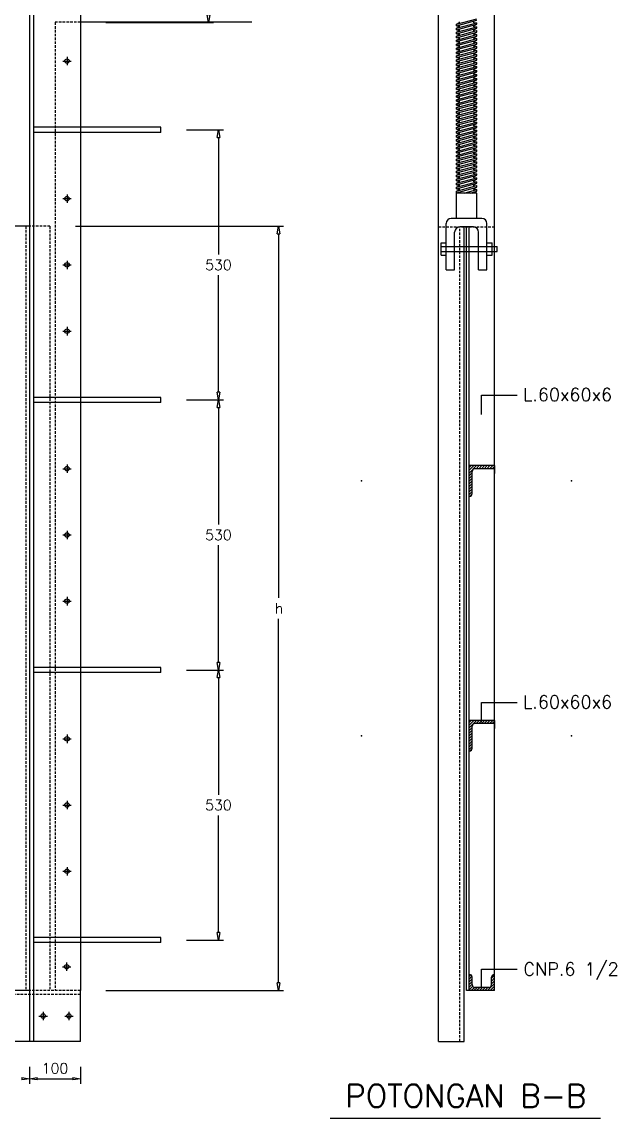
# Model space of a CAD drawing. Header units: metres. Extents: x -50 to 791, y -689 to 584.
# Drawn here: x 171.5 to 288.4, y 226.2 to 441.3 of the extents above; entities that cross this region are included whole.
import ezdxf
from ezdxf.enums import TextEntityAlignment as Align

# ---------------------------------------------------------------- set-up
doc = ezdxf.new("R2010")
doc.units = ezdxf.units.M
doc.header["$MEASUREMENT"] = 0
doc.linetypes.add('DASHED', pattern=[0.75, 0.5, -0.25])
doc.styles.add('L100', font='simplex.shx', dxfattribs={"height": 2.54})
doc.styles.add('L175', font='simplex.shx', dxfattribs={"height": 4.45})
doc.styles.get("Standard").update_dxf_attribs({"font": 'Simplex.shx'})
doc.dimstyles.get("Standard").update_dxf_attribs({"dimtxt": 0.18, "dimasz": 0.18, "dimexe": 0.18, "dimexo": 0.0625, "dimgap": 0.09, "dimtad": 0, "dimtih": 1, "dimtoh": 1, "dimdec": 4, "dimzin": 0, "dimdsep": 46, "dimtxsty": 'Standard', "dimcen": 0.09, "dimadec": 0, "dimazin": 0, "dimtfac": 1, "dimtdec": 4, "dimtofl": 0, "dimtmove": 0, "dimatfit": 3, "dimfxl": 1, "dimtolj": 1, "dimtzin": 0, "dimarcsym": 0})
pattern_1 = [(45, (-1744.5936, -788.4351), (-0.26516504, 0.26516504), [])]

# ---------------------------------------------------------------- blocks, each defined once
blk = doc.blocks.new('_ClosedBlank')
at = {"color": 0, "linetype": 'ByBlock', "lineweight": -2}
for p, q in [((-1, 0.17), (0, 0)), ((-1, 0.17), (-1, -0.17)), ((0, 0), (-1, -0.17))]:
    blk.add_line(p, q, dxfattribs=at)
blk = doc.blocks.new('*D3')
at = {"color": 1, "linetype": 'Continuous', "lineweight": -2}
for p, q in [((172.99, 236.22), (172.99, 232.91)), ((182.99, 236.22), (182.99, 232.91)), ((174.49, 233.92), (181.49, 233.92))]:
    blk.add_line(p, q, dxfattribs=at)
at = {"layer": 'Defpoints', "color": 0, "linetype": 'Continuous'}
for p in [(172.99, 241.22), (182.99, 241.22), (182.99, 233.92)]:
    blk.add_point(p, dxfattribs=at)
at = {"color": 1, "linetype": 'Continuous', "lineweight": -2, "xscale": 1.5, "yscale": 1.5, "zscale": 1.5, "rotation": 180}
blk.add_blockref('_ClosedBlank', (172.99, 233.92), dxfattribs=at)
at = {"color": 1, "linetype": 'Continuous', "lineweight": -2, "xscale": 1.5, "yscale": 1.5, "zscale": 1.5}
blk.add_blockref('_ClosedBlank', (182.99, 233.92), dxfattribs=at)
at = {"color": 3, "linetype": 'Continuous', "insert": (177.99, 235.95), "char_height": 2.03, "attachment_point": 5}
blk.add_mtext('\\A1;100', dxfattribs=at)
blk = doc.blocks.new('*D4')
at = {"color": 1, "linetype": 'Continuous', "lineweight": -2}
for p, q in [((203.79, 314.12), (211.1, 314.12)), ((210.09, 312.62), (210.09, 289.65)), ((210.09, 262.62), (210.09, 285.59)), ((203.79, 261.12), (211.1, 261.12))]:
    blk.add_line(p, q, dxfattribs=at)
at = {"layer": 'Defpoints', "color": 0, "linetype": 'Continuous'}
for p in [(198.79, 314.12), (210.09, 314.12), (198.79, 261.12)]:
    blk.add_point(p, dxfattribs=at)
at = {"color": 1, "linetype": 'Continuous', "lineweight": -2, "xscale": 1.5, "yscale": 1.5, "zscale": 1.5}
for p, rotation in [((210.09, 314.12), 90), ((210.09, 261.12), 270)]:
    blk.add_blockref('_ClosedBlank', p, dxfattribs=dict(at, rotation=rotation))
at = {"color": 3, "linetype": 'Continuous', "insert": (210.09, 287.62), "char_height": 2.03, "attachment_point": 5}
blk.add_mtext('\\A1;530', dxfattribs=at)
blk = doc.blocks.new('*D5')
at = {"color": 1, "linetype": 'Continuous', "lineweight": -2}
for p, q in [((203.79, 367.12), (211.1, 367.12)), ((210.09, 365.62), (210.09, 342.65)), ((210.09, 315.62), (210.09, 338.59)), ((203.79, 314.12), (211.1, 314.12))]:
    blk.add_line(p, q, dxfattribs=at)
at = {"layer": 'Defpoints', "color": 0, "linetype": 'Continuous'}
for p in [(198.79, 367.12), (210.09, 367.12), (198.79, 314.12)]:
    blk.add_point(p, dxfattribs=at)
at = {"color": 1, "linetype": 'Continuous', "lineweight": -2, "xscale": 1.5, "yscale": 1.5, "zscale": 1.5}
for p, rotation in [((210.09, 367.12), 90), ((210.09, 314.12), 270)]:
    blk.add_blockref('_ClosedBlank', p, dxfattribs=dict(at, rotation=rotation))
at = {"color": 3, "linetype": 'Continuous', "insert": (210.09, 340.62), "char_height": 2.03, "attachment_point": 5}
blk.add_mtext('\\A1;530', dxfattribs=at)
blk = doc.blocks.new('*D6')
at = {"color": 1, "linetype": 'Continuous', "lineweight": -2}
for p, q in [((203.79, 420.12), (211.1, 420.12)), ((210.09, 418.62), (210.09, 395.65)), ((210.09, 368.62), (210.09, 391.59)), ((203.79, 367.12), (211.1, 367.12))]:
    blk.add_line(p, q, dxfattribs=at)
at = {"layer": 'Defpoints', "color": 0, "linetype": 'Continuous'}
for p in [(198.79, 420.12), (210.09, 420.12), (198.79, 367.12)]:
    blk.add_point(p, dxfattribs=at)
at = {"color": 1, "linetype": 'Continuous', "lineweight": -2, "xscale": 1.5, "yscale": 1.5, "zscale": 1.5}
for p, rotation in [((210.09, 420.12), 90), ((210.09, 367.12), 270)]:
    blk.add_blockref('_ClosedBlank', p, dxfattribs=dict(at, rotation=rotation))
at = {"color": 3, "linetype": 'Continuous', "insert": (210.09, 393.62), "char_height": 2.03, "attachment_point": 5}
blk.add_mtext('\\A1;530', dxfattribs=at)
blk = doc.blocks.new('*D9')
at = {"color": 1, "linetype": 'Continuous', "lineweight": -2}
for p, q in [((184.99, 531.22), (209.15, 531.22)), ((208.14, 529.72), (208.14, 488.25)), ((208.14, 442.72), (208.14, 484.19)), ((187.99, 441.22), (209.15, 441.22))]:
    blk.add_line(p, q, dxfattribs=at)
at = {"layer": 'Defpoints', "color": 0, "linetype": 'Continuous'}
for p in [(179.99, 531.22), (208.14, 531.22), (182.99, 441.22)]:
    blk.add_point(p, dxfattribs=at)
at = {"color": 1, "linetype": 'Continuous', "lineweight": -2, "xscale": 1.5, "yscale": 1.5, "zscale": 1.5}
for p, rotation in [((208.14, 531.22), 90), ((208.14, 441.22), 270)]:
    blk.add_blockref('_ClosedBlank', p, dxfattribs=dict(at, rotation=rotation))
at = {"color": 3, "linetype": 'Continuous', "insert": (208.14, 486.22), "char_height": 2.03, "attachment_point": 5}
blk.add_mtext('\\A1;900', dxfattribs=at)

msp = doc.modelspace()

# ---------------------------------------------------------------- hatches: boundary and pattern name
h = msp.add_hatch()
h.set_pattern_fill('ANSI31', color=1, scale=3, style=0)
h.set_pattern_definition([(45, (-1744.5936, -738.4351), (-0.26516504, 0.26516504), [])])
h.paths.add_polyline_path([(264.317682, 354.223887), (259.317682, 354.223887), (259.317682, 348.223887), (259.367682, 348.223887, 0.4142135624), (259.917682, 348.773887), (259.917682, 353.073887, -0.4142135624), (260.467682, 353.623887), (264.317682, 353.623887)])
h = msp.add_hatch()
h.set_pattern_fill('ANSI31', color=1, scale=3, style=0)
h.set_pattern_definition(pattern_1)
h.paths.add_polyline_path([(259.317682, 304.223887), (259.317682, 298.223887), (259.367682, 298.223887, 0.4142135624), (259.917682, 298.773887), (259.917682, 303.073887, -0.4142135624), (260.467682, 303.623887), (264.317682, 303.623887), (264.317682, 304.223887)])
h = msp.add_hatch()
h.set_pattern_fill('ANSI31', color=1, scale=3, style=0)
h.set_pattern_definition(pattern_1)
h.paths.add_polyline_path([(264.317682, 251.223887), (264.317682, 254.36362), (264.267682, 254.36362, 0.4142135624), (263.717682, 253.81362), (263.717682, 252.373887, -0.4142135624), (263.167682, 251.823887), (260.467682, 251.823887, -0.4142135624), (259.917682, 252.373887), (259.917682, 253.81362, 0.4142135624), (259.367682, 254.36362), (259.317682, 254.36362), (259.317682, 251.223887)])

# ---------------------------------------------------------------- linework, layer by layer
at = {"color": 4}
for p, q in [((172.991508, 531.223887), (172.991508, 241.223887)), ((182.991508, 528.223887), (182.991508, 251.223887)), ((216.666835, 441.223887), (182.991508, 441.223887)), ((172.991508, 401.223887), (122.991508, 401.223887)), ((172.991508, 251.223887), (122.991508, 251.223887)), ((182.991508, 241.223887), (182.991508, 251.223887)), ((182.991508, 241.223887), (122.991508, 241.223887)), ((253.317682, 241.223887), (258.317682, 241.223887))]:
    msp.add_line(p, q, dxfattribs=at)
at = {"color": 2}
for p, q in [((173.791508, 531.223887), (173.791508, 241.223887)), ((221.878018, 399.723887), (221.878018, 328.253887)), ((221.878018, 252.723887), (221.878018, 324.193887))]:
    msp.add_line(p, q, dxfattribs=at)
at = {"color": 4, "linetype": 'Continuous'}
for p, q in [((253.317682, 241.223887), (253.317682, 521.223887)), ((264.317682, 251.223887), (264.317682, 521.223887))]:
    msp.add_line(p, q, dxfattribs=at)
at = {"color": 2, "linetype": 'DASHED'}
for p, q in [((177.991508, 441.223887), (177.991508, 251.223887)), ((182.991508, 441.223887), (177.991508, 441.223887)), ((172.291508, 401.223887), (172.291508, 251.223887)), ((176.991508, 401.223887), (172.991508, 401.223887)), ((176.991508, 401.223887), (176.991508, 251.223887)), ((253.317682, 401.065676), (264.317682, 401.065676)), ((257.517682, 241.223887), (257.517682, 401.065676)), ((182.991508, 250.423887), (122.991508, 250.423887)), ((182.991508, 251.223887), (172.991508, 251.223887))]:
    msp.add_line(p, q, dxfattribs=at)
at = {"color": 1}
for p, q in [((256.817682, 440.857882), (260.817682, 441.929679)), ((256.817682, 440.5473), (260.817682, 441.619096)), ((256.817682, 440.857882), (257.417682, 441.173943)), ((256.817682, 440.077882), (260.817682, 441.149679)), ((257.417682, 441.173943), (257.417682, 441.329235)), ((260.217682, 441.144201), (260.217682, 441.299493)), ((260.217682, 441.144201), (260.817682, 441.149679)), ((260.817682, 440.839096), (260.817682, 441.149679)), ((256.817682, 440.5473), (256.817682, 440.857882)), ((256.817682, 439.7673), (260.817682, 440.839096)), ((256.817682, 440.5473), (257.417682, 440.552778)), ((256.817682, 440.077882), (257.417682, 440.393943)), ((256.817682, 439.297882), (260.817682, 440.369679)), ((256.817682, 439.7673), (256.817682, 440.077882)), ((256.817682, 438.9873), (260.817682, 440.059096)), ((256.817682, 439.7673), (257.417682, 439.772778)), ((256.817682, 439.297882), (257.417682, 439.613943)), ((256.817682, 438.517882), (260.817682, 439.589679)), ((256.817682, 438.9873), (256.817682, 439.297882)), ((256.817682, 438.2073), (260.817682, 439.279096)), ((256.817682, 438.9873), (257.417682, 438.992778)), ((256.817682, 438.517882), (257.417682, 438.833943)), ((257.417682, 440.393943), (257.417682, 440.549235)), ((257.417682, 439.613943), (257.417682, 439.769235)), ((257.417682, 438.833943), (257.417682, 438.989235)), ((260.217682, 440.523035), (260.817682, 440.839096)), ((260.217682, 440.364201), (260.217682, 440.519493)), ((260.217682, 440.364201), (260.817682, 440.369679)), ((260.217682, 439.743035), (260.817682, 440.059096)), ((260.217682, 439.584201), (260.217682, 439.739493)), ((260.217682, 439.584201), (260.817682, 439.589679)), ((260.217682, 438.963035), (260.817682, 439.279096)), ((260.217682, 438.804201), (260.217682, 438.959493)), ((260.817682, 440.059096), (260.817682, 440.369679)), ((260.817682, 439.279096), (260.817682, 439.589679)), ((256.817682, 437.737882), (260.817682, 438.809679)), ((256.817682, 438.2073), (256.817682, 438.517882)), ((256.817682, 437.4273), (260.817682, 438.499096)), ((256.817682, 438.2073), (257.417682, 438.212778)), ((256.817682, 437.737882), (257.417682, 438.053943)), ((256.817682, 436.957882), (260.817682, 438.029679)), ((256.817682, 437.4273), (256.817682, 437.737882)), ((256.817682, 436.6473), (260.817682, 437.719096)), ((256.817682, 437.4273), (257.417682, 437.432778)), ((256.817682, 436.957882), (257.417682, 437.273943)), ((256.817682, 436.177882), (260.817682, 437.249679)), ((256.817682, 436.6473), (256.817682, 436.957882)), ((256.817682, 435.8673), (260.817682, 436.939096)), ((257.417682, 438.053943), (257.417682, 438.209235)), ((257.417682, 437.273943), (257.417682, 437.429235)), ((260.217682, 438.804201), (260.817682, 438.809679)), ((260.217682, 438.183035), (260.817682, 438.499096)), ((260.217682, 438.024201), (260.217682, 438.179493)), ((260.217682, 438.024201), (260.817682, 438.029679)), ((260.217682, 437.403035), (260.817682, 437.719096)), ((260.217682, 437.244201), (260.217682, 437.399493)), ((260.217682, 437.244201), (260.817682, 437.249679)), ((260.217682, 436.623035), (260.817682, 436.939096)), ((260.817682, 438.499096), (260.817682, 438.809679)), ((260.817682, 437.719096), (260.817682, 438.029679)), ((260.817682, 436.939096), (260.817682, 437.249679)), ((256.817682, 436.6473), (257.417682, 436.652778)), ((256.817682, 436.177882), (257.417682, 436.493943)), ((256.817682, 435.397882), (260.817682, 436.469679)), ((256.817682, 435.8673), (256.817682, 436.177882)), ((256.817682, 435.0873), (260.817682, 436.159096)), ((256.817682, 435.8673), (257.417682, 435.872778)), ((256.817682, 435.397882), (257.417682, 435.713943)), ((256.817682, 434.617882), (260.817682, 435.689679)), ((256.817682, 435.0873), (256.817682, 435.397882)), ((256.817682, 434.3073), (260.817682, 435.379096)), ((256.817682, 435.0873), (257.417682, 435.092778)), ((256.817682, 434.617882), (257.417682, 434.933943)), ((256.817682, 433.837882), (260.817682, 434.909679)), ((256.817682, 434.3073), (256.817682, 434.617882)), ((256.817682, 433.5273), (260.817682, 434.599096)), ((257.417682, 436.493943), (257.417682, 436.649235)), ((257.417682, 435.713943), (257.417682, 435.869235)), ((257.417682, 434.933943), (257.417682, 435.089235)), ((260.217682, 436.464201), (260.217682, 436.619493)), ((260.217682, 436.464201), (260.817682, 436.469679)), ((260.217682, 435.843035), (260.817682, 436.159096)), ((260.217682, 435.684201), (260.217682, 435.839493)), ((260.217682, 435.684201), (260.817682, 435.689679)), ((260.217682, 435.063035), (260.817682, 435.379096)), ((260.217682, 434.904201), (260.217682, 435.059493)), ((260.217682, 434.904201), (260.817682, 434.909679)), ((260.217682, 434.283035), (260.817682, 434.599096)), ((260.817682, 436.159096), (260.817682, 436.469679)), ((260.817682, 435.379096), (260.817682, 435.689679)), ((260.817682, 434.599096), (260.817682, 434.909679)), ((179.528202, 433.622107), (181.180796, 433.622107)), ((180.354499, 434.448404), (180.354499, 432.795809)), ((256.817682, 434.3073), (257.417682, 434.312778)), ((256.817682, 433.837882), (257.417682, 434.153943)), ((256.817682, 433.057882), (260.817682, 434.129679)), ((256.817682, 433.5273), (256.817682, 433.837882)), ((256.817682, 432.7473), (260.817682, 433.819096)), ((256.817682, 433.5273), (257.417682, 433.532778)), ((256.817682, 433.057882), (257.417682, 433.373943)), ((256.817682, 432.277882), (260.817682, 433.349679)), ((256.817682, 432.7473), (256.817682, 433.057882)), ((256.817682, 431.9673), (260.817682, 433.039096)), ((256.817682, 432.7473), (257.417682, 432.752778)), ((256.817682, 432.277882), (257.417682, 432.593943)), ((256.817682, 431.497882), (260.817682, 432.569679)), ((257.417682, 434.153943), (257.417682, 434.309235)), ((257.417682, 433.373943), (257.417682, 433.529235)), ((257.417682, 432.593943), (257.417682, 432.749235)), ((260.217682, 434.124201), (260.217682, 434.279493)), ((260.217682, 434.124201), (260.817682, 434.129679)), ((260.217682, 433.503035), (260.817682, 433.819096)), ((260.217682, 433.344201), (260.217682, 433.499493)), ((260.217682, 433.344201), (260.817682, 433.349679)), ((260.217682, 432.723035), (260.817682, 433.039096)), ((260.217682, 432.564201), (260.217682, 432.719493)), ((260.217682, 432.564201), (260.817682, 432.569679)), ((260.817682, 433.819096), (260.817682, 434.129679)), ((260.817682, 433.039096), (260.817682, 433.349679)), ((260.817682, 432.259096), (260.817682, 432.569679)), ((256.817682, 431.9673), (256.817682, 432.277882)), ((256.817682, 431.1873), (260.817682, 432.259096)), ((256.817682, 431.9673), (257.417682, 431.972778)), ((256.817682, 431.497882), (257.417682, 431.813943)), ((256.817682, 430.717882), (260.817682, 431.789679)), ((256.817682, 431.1873), (256.817682, 431.497882)), ((256.817682, 430.4073), (260.817682, 431.479096)), ((256.817682, 431.1873), (257.417682, 431.192778)), ((256.817682, 430.717882), (257.417682, 431.033943)), ((256.817682, 429.937882), (260.817682, 431.009679)), ((256.817682, 430.4073), (256.817682, 430.717882)), ((256.817682, 429.6273), (260.817682, 430.699096)), ((256.817682, 430.4073), (257.417682, 430.412778)), ((256.817682, 429.937882), (257.417682, 430.253943)), ((256.817682, 429.157882), (260.817682, 430.229679)), ((257.417682, 431.813943), (257.417682, 431.969235)), ((257.417682, 431.033943), (257.417682, 431.189235)), ((257.417682, 430.253943), (257.417682, 430.409235)), ((260.217682, 431.943035), (260.817682, 432.259096)), ((260.217682, 431.784201), (260.217682, 431.939493)), ((260.217682, 431.784201), (260.817682, 431.789679)), ((260.217682, 431.163035), (260.817682, 431.479096)), ((260.217682, 431.004201), (260.217682, 431.159493)), ((260.217682, 431.004201), (260.817682, 431.009679)), ((260.217682, 430.383035), (260.817682, 430.699096)), ((260.217682, 430.224201), (260.217682, 430.379493)), ((260.217682, 430.224201), (260.817682, 430.229679)), ((260.817682, 431.479096), (260.817682, 431.789679)), ((260.817682, 430.699096), (260.817682, 431.009679)), ((260.817682, 429.919096), (260.817682, 430.229679)), ((256.817682, 429.6273), (256.817682, 429.937882)), ((256.817682, 428.8473), (260.817682, 429.919096)), ((256.817682, 429.6273), (257.417682, 429.632778)), ((256.817682, 429.157882), (257.417682, 429.473943)), ((256.817682, 428.377882), (260.817682, 429.449679)), ((256.817682, 428.8473), (256.817682, 429.157882)), ((256.817682, 428.0673), (260.817682, 429.139096)), ((256.817682, 428.8473), (257.417682, 428.852778)), ((256.817682, 428.377882), (257.417682, 428.693943)), ((256.817682, 427.597882), (260.817682, 428.669679)), ((256.817682, 428.0673), (256.817682, 428.377882)), ((256.817682, 427.2873), (260.817682, 428.359096)), ((256.817682, 428.0673), (257.417682, 428.072778)), ((257.417682, 429.473943), (257.417682, 429.629235)), ((257.417682, 428.693943), (257.417682, 428.849235)), ((260.217682, 429.603035), (260.817682, 429.919096)), ((260.217682, 429.444201), (260.217682, 429.599493)), ((260.217682, 429.444201), (260.817682, 429.449679)), ((260.217682, 428.823035), (260.817682, 429.139096)), ((260.217682, 428.664201), (260.217682, 428.819493)), ((260.217682, 428.664201), (260.817682, 428.669679)), ((260.217682, 428.043035), (260.817682, 428.359096)), ((260.817682, 429.139096), (260.817682, 429.449679)), ((260.817682, 428.359096), (260.817682, 428.669679)), ((256.817682, 427.597882), (257.417682, 427.913943)), ((256.817682, 426.817882), (260.817682, 427.889679)), ((256.817682, 427.2873), (256.817682, 427.597882)), ((256.817682, 426.5073), (260.817682, 427.579096)), ((256.817682, 427.2873), (257.417682, 427.292778)), ((256.817682, 426.817882), (257.417682, 427.133943)), ((256.817682, 426.037882), (260.817682, 427.109679)), ((256.817682, 426.5073), (256.817682, 426.817882)), ((256.817682, 425.7273), (260.817682, 426.799096)), ((256.817682, 426.5073), (257.417682, 426.512778)), ((256.817682, 426.037882), (257.417682, 426.353943)), ((256.817682, 425.257882), (260.817682, 426.329679)), ((256.817682, 425.7273), (256.817682, 426.037882)), ((256.817682, 424.9473), (260.817682, 426.019096)), ((257.417682, 427.913943), (257.417682, 428.069235)), ((257.417682, 427.133943), (257.417682, 427.289235)), ((257.417682, 426.353943), (257.417682, 426.509235)), ((260.217682, 427.884201), (260.217682, 428.039493)), ((260.217682, 427.884201), (260.817682, 427.889679)), ((260.217682, 427.263035), (260.817682, 427.579096)), ((260.217682, 427.104201), (260.217682, 427.259493)), ((260.217682, 427.104201), (260.817682, 427.109679)), ((260.217682, 426.483035), (260.817682, 426.799096)), ((260.217682, 426.324201), (260.217682, 426.479493)), ((260.217682, 426.324201), (260.817682, 426.329679)), ((260.217682, 425.703035), (260.817682, 426.019096)), ((260.817682, 427.579096), (260.817682, 427.889679)), ((260.817682, 426.799096), (260.817682, 427.109679)), ((260.817682, 426.019096), (260.817682, 426.329679)), ((256.817682, 425.7273), (257.417682, 425.732778)), ((256.817682, 425.257882), (257.417682, 425.573943)), ((256.817682, 424.477882), (260.817682, 425.549679)), ((256.817682, 424.9473), (256.817682, 425.257882)), ((256.817682, 424.1673), (260.817682, 425.239096)), ((256.817682, 424.9473), (257.417682, 424.952778)), ((256.817682, 424.477882), (257.417682, 424.793943)), ((256.817682, 423.697882), (260.817682, 424.769679)), ((256.817682, 424.1673), (256.817682, 424.477882)), ((256.817682, 423.3873), (260.817682, 424.459096)), ((256.817682, 424.1673), (257.417682, 424.172778)), ((256.817682, 423.697882), (257.417682, 424.013943)), ((256.817682, 422.917882), (260.817682, 423.989679)), ((257.417682, 425.573943), (257.417682, 425.729235)), ((257.417682, 424.793943), (257.417682, 424.949235)), ((257.417682, 424.013943), (257.417682, 424.169235)), ((260.217682, 425.544201), (260.217682, 425.699493)), ((260.217682, 425.544201), (260.817682, 425.549679)), ((260.217682, 424.923035), (260.817682, 425.239096)), ((260.217682, 424.764201), (260.217682, 424.919493)), ((260.217682, 424.764201), (260.817682, 424.769679)), ((260.217682, 424.143035), (260.817682, 424.459096)), ((260.217682, 423.984201), (260.217682, 424.139493)), ((260.217682, 423.984201), (260.817682, 423.989679)), ((260.817682, 425.239096), (260.817682, 425.549679)), ((260.817682, 424.459096), (260.817682, 424.769679)), ((260.817682, 423.679096), (260.817682, 423.989679)), ((256.817682, 423.3873), (256.817682, 423.697882)), ((256.817682, 422.6073), (260.817682, 423.679096)), ((256.817682, 423.3873), (257.417682, 423.392778)), ((256.817682, 422.917882), (257.417682, 423.233943)), ((256.817682, 422.137882), (260.817682, 423.209679)), ((256.817682, 422.6073), (256.817682, 422.917882)), ((256.817682, 421.8273), (260.817682, 422.899096)), ((256.817682, 422.6073), (257.417682, 422.612778)), ((256.817682, 422.137882), (257.417682, 422.453943)), ((256.817682, 421.357882), (260.817682, 422.429679)), ((256.817682, 421.8273), (256.817682, 422.137882)), ((256.817682, 421.0473), (260.817682, 422.119096)), ((256.817682, 421.8273), (257.417682, 421.832778)), ((256.817682, 421.357882), (257.417682, 421.673943)), ((256.817682, 420.577882), (260.817682, 421.649679)), ((257.417682, 423.233943), (257.417682, 423.389235)), ((257.417682, 422.453943), (257.417682, 422.609235)), ((257.417682, 421.673943), (257.417682, 421.829235)), ((260.217682, 423.363035), (260.817682, 423.679096)), ((260.217682, 423.204201), (260.217682, 423.359493)), ((260.217682, 423.204201), (260.817682, 423.209679)), ((260.217682, 422.583035), (260.817682, 422.899096)), ((260.217682, 422.424201), (260.217682, 422.579493)), ((260.217682, 422.424201), (260.817682, 422.429679)), ((260.217682, 421.803035), (260.817682, 422.119096)), ((260.217682, 421.644201), (260.217682, 421.799493)), ((260.217682, 421.644201), (260.817682, 421.649679)), ((260.817682, 422.899096), (260.817682, 423.209679)), ((260.817682, 422.119096), (260.817682, 422.429679)), ((260.817682, 421.339096), (260.817682, 421.649679)), ((256.817682, 421.0473), (256.817682, 421.357882)), ((256.817682, 420.2673), (260.817682, 421.339096)), ((256.817682, 421.0473), (257.417682, 421.052778)), ((256.817682, 420.577882), (257.417682, 420.893943)), ((256.817682, 419.797882), (260.817682, 420.869679)), ((256.817682, 420.2673), (256.817682, 420.577882)), ((256.817682, 419.4873), (260.817682, 420.559096)), ((256.817682, 420.2673), (257.417682, 420.272778)), ((256.817682, 419.797882), (257.417682, 420.113943)), ((256.817682, 419.017882), (260.817682, 420.089679)), ((256.817682, 419.4873), (256.817682, 419.797882)), ((256.817682, 418.7073), (260.817682, 419.779096)), ((256.817682, 419.4873), (257.417682, 419.492778)), ((257.417682, 420.893943), (257.417682, 421.049235)), ((257.417682, 420.113943), (257.417682, 420.269235)), ((257.417682, 419.333943), (257.417682, 419.489235)), ((260.217682, 421.023035), (260.817682, 421.339096)), ((260.217682, 420.864201), (260.217682, 421.019493)), ((260.217682, 420.864201), (260.817682, 420.869679)), ((260.217682, 420.243035), (260.817682, 420.559096)), ((260.217682, 420.084201), (260.217682, 420.239493)), ((260.217682, 420.084201), (260.817682, 420.089679)), ((260.217682, 419.463035), (260.817682, 419.779096)), ((260.817682, 420.559096), (260.817682, 420.869679)), ((260.817682, 419.779096), (260.817682, 420.089679)), ((256.817682, 419.017882), (257.417682, 419.333943)), ((256.817682, 418.237882), (260.817682, 419.309679)), ((256.817682, 418.7073), (256.817682, 419.017882)), ((256.817682, 417.9273), (260.817682, 418.999096)), ((256.817682, 418.7073), (257.417682, 418.712778)), ((256.817682, 418.237882), (257.417682, 418.553943)), ((256.817682, 417.457882), (260.817682, 418.529679)), ((256.817682, 417.9273), (256.817682, 418.237882)), ((256.817682, 417.1473), (260.817682, 418.219096)), ((256.817682, 417.9273), (257.417682, 417.932778)), ((256.817682, 417.457882), (257.417682, 417.773943)), ((256.817682, 416.677882), (260.817682, 417.749679)), ((256.817682, 417.1473), (256.817682, 417.457882)), ((256.817682, 416.3673), (260.817682, 417.439096)), ((257.417682, 418.553943), (257.417682, 418.709235)), ((257.417682, 417.773943), (257.417682, 417.929235)), ((260.217682, 419.304201), (260.217682, 419.459493)), ((260.217682, 419.304201), (260.817682, 419.309679)), ((260.217682, 418.683035), (260.817682, 418.999096)), ((260.217682, 418.524201), (260.217682, 418.679493)), ((260.217682, 418.524201), (260.817682, 418.529679)), ((260.217682, 417.903035), (260.817682, 418.219096)), ((260.217682, 417.744201), (260.217682, 417.899493)), ((260.217682, 417.744201), (260.817682, 417.749679)), ((260.217682, 417.123035), (260.817682, 417.439096)), ((260.817682, 418.999096), (260.817682, 419.309679)), ((260.817682, 418.219096), (260.817682, 418.529679)), ((260.817682, 417.439096), (260.817682, 417.749679)), ((256.817682, 417.1473), (257.417682, 417.152778)), ((256.817682, 416.677882), (257.417682, 416.993943)), ((256.817682, 415.897882), (260.817682, 416.969679)), ((256.817682, 416.3673), (256.817682, 416.677882)), ((256.817682, 415.5873), (260.817682, 416.659096)), ((256.817682, 416.3673), (257.417682, 416.372778)), ((256.817682, 415.897882), (257.417682, 416.213943)), ((256.817682, 415.117882), (260.817682, 416.189679)), ((256.817682, 415.5873), (256.817682, 415.897882)), ((256.817682, 414.8073), (260.817682, 415.879096)), ((256.817682, 415.5873), (257.417682, 415.592778)), ((256.817682, 415.117882), (257.417682, 415.433943)), ((256.817682, 414.337882), (260.817682, 415.409679)), ((257.417682, 416.993943), (257.417682, 417.149235)), ((257.417682, 416.213943), (257.417682, 416.369235)), ((257.417682, 415.433943), (257.417682, 415.589235)), ((260.217682, 416.964201), (260.217682, 417.119493)), ((260.217682, 416.964201), (260.817682, 416.969679)), ((260.217682, 416.343035), (260.817682, 416.659096)), ((260.217682, 416.184201), (260.217682, 416.339493)), ((260.217682, 416.184201), (260.817682, 416.189679)), ((260.217682, 415.563035), (260.817682, 415.879096)), ((260.217682, 415.404201), (260.217682, 415.559493)), ((260.217682, 415.404201), (260.817682, 415.409679)), ((260.817682, 416.659096), (260.817682, 416.969679)), ((260.817682, 415.879096), (260.817682, 416.189679)), ((260.817682, 415.099096), (260.817682, 415.409679)), ((256.817682, 414.8073), (256.817682, 415.117882)), ((256.817682, 414.0273), (260.817682, 415.099096)), ((256.817682, 414.8073), (257.417682, 414.812778)), ((256.817682, 414.337882), (257.417682, 414.653943)), ((256.817682, 413.557882), (260.817682, 414.629679)), ((256.817682, 414.0273), (256.817682, 414.337882)), ((256.817682, 413.2473), (260.817682, 414.319096)), ((256.817682, 414.0273), (257.417682, 414.032778)), ((256.817682, 413.557882), (257.417682, 413.873943)), ((256.817682, 412.777882), (260.817682, 413.849679)), ((256.817682, 413.2473), (256.817682, 413.557882)), ((256.817682, 412.4673), (260.817682, 413.539096)), ((256.817682, 413.2473), (257.417682, 413.252778)), ((256.817682, 412.777882), (257.417682, 413.093943)), ((256.817682, 411.997882), (260.817682, 413.069679)), ((257.417682, 414.653943), (257.417682, 414.809235)), ((257.417682, 413.873943), (257.417682, 414.029235)), ((257.417682, 413.093943), (257.417682, 413.249235)), ((260.217682, 414.783035), (260.817682, 415.099096)), ((260.217682, 414.624201), (260.217682, 414.779493)), ((260.217682, 414.624201), (260.817682, 414.629679)), ((260.217682, 414.003035), (260.817682, 414.319096)), ((260.217682, 413.844201), (260.217682, 413.999493)), ((260.217682, 413.844201), (260.817682, 413.849679)), ((260.217682, 413.223035), (260.817682, 413.539096)), ((260.217682, 413.064201), (260.217682, 413.219493)), ((260.217682, 413.064201), (260.817682, 413.069679)), ((260.817682, 414.319096), (260.817682, 414.629679)), ((260.817682, 413.539096), (260.817682, 413.849679)), ((260.817682, 412.759096), (260.817682, 413.069679)), ((256.817682, 412.4673), (256.817682, 412.777882)), ((256.817682, 411.6873), (260.817682, 412.759096)), ((256.817682, 412.4673), (257.417682, 412.472778)), ((256.817682, 411.997882), (257.417682, 412.313943)), ((256.817682, 411.217882), (260.817682, 412.289679)), ((256.817682, 411.6873), (256.817682, 411.997882)), ((256.817682, 410.9073), (260.817682, 411.979096)), ((256.817682, 411.6873), (257.417682, 411.692778)), ((256.817682, 411.217882), (257.417682, 411.533943)), ((256.817682, 410.437882), (260.817682, 411.509679)), ((256.817682, 410.9073), (256.817682, 411.217882)), ((256.817682, 410.1273), (260.817682, 411.199096)), ((256.817682, 410.9073), (257.417682, 410.912778)), ((257.417682, 412.313943), (257.417682, 412.469235)), ((257.417682, 411.533943), (257.417682, 411.689235)), ((257.417682, 410.753943), (257.417682, 410.909235)), ((260.217682, 412.443035), (260.817682, 412.759096)), ((260.217682, 412.284201), (260.217682, 412.439493)), ((260.217682, 412.284201), (260.817682, 412.289679)), ((260.217682, 411.663035), (260.817682, 411.979096)), ((260.217682, 411.504201), (260.217682, 411.659493)), ((260.217682, 411.504201), (260.817682, 411.509679)), ((260.217682, 410.883035), (260.817682, 411.199096)), ((260.217682, 410.724201), (260.217682, 410.879493)), ((260.817682, 411.979096), (260.817682, 412.289679)), ((260.817682, 411.199096), (260.817682, 411.509679)), ((256.817682, 410.437882), (257.417682, 410.753943)), ((256.817682, 409.657882), (260.817682, 410.729679)), ((256.817682, 410.1273), (256.817682, 410.437882)), ((256.817682, 409.3473), (260.817682, 410.419096)), ((256.817682, 410.1273), (257.417682, 410.132778)), ((256.817682, 409.657882), (257.417682, 409.973943)), ((256.817682, 408.877882), (260.817682, 409.949679)), ((256.817682, 409.3473), (256.817682, 409.657882)), ((256.817682, 408.5673), (260.817682, 409.639096)), ((256.817682, 409.3473), (257.417682, 409.352778)), ((256.817682, 408.877882), (257.417682, 409.193943)), ((256.817682, 408.097882), (260.817682, 409.169679)), ((256.817682, 408.5673), (256.817682, 408.877882)), ((256.817682, 407.7873), (260.817682, 408.859096)), ((257.417682, 409.973943), (257.417682, 410.129235)), ((257.417682, 409.193943), (257.417682, 409.349235)), ((260.217682, 410.724201), (260.817682, 410.729679)), ((260.217682, 410.103035), (260.817682, 410.419096)), ((260.217682, 409.944201), (260.217682, 410.099493)), ((260.217682, 409.944201), (260.817682, 409.949679)), ((260.217682, 409.323035), (260.817682, 409.639096)), ((260.217682, 409.164201), (260.217682, 409.319493)), ((260.217682, 409.164201), (260.817682, 409.169679)), ((260.217682, 408.543035), (260.817682, 408.859096)), ((260.817682, 410.419096), (260.817682, 410.729679)), ((260.817682, 409.639096), (260.817682, 409.949679)), ((260.817682, 408.859096), (260.817682, 409.169679)), ((179.528202, 406.622107), (181.180796, 406.622107)), ((180.354499, 407.448404), (180.354499, 405.795809)), ((256.817682, 408.5673), (257.417682, 408.572778)), ((256.817682, 408.097882), (257.417682, 408.413943)), ((256.817682, 407.7873), (256.817682, 408.097882)), ((256.817682, 407.7873), (257.417682, 407.792778)), ((260.817682, 407.723887), (256.817682, 407.723887)), ((257.417682, 408.413943), (257.417682, 408.569235)), ((257.417682, 407.723887), (257.417682, 407.789235)), ((258.332912, 407.723887), (260.817682, 408.389679)), ((259.492023, 407.723887), (260.817682, 408.079096)), ((260.071579, 407.723887), (260.217682, 407.763035)), ((260.217682, 408.384201), (260.217682, 408.539493)), ((260.217682, 408.384201), (260.817682, 408.389679)), ((260.217682, 407.763035), (260.817682, 408.079096)), ((260.817682, 408.079096), (260.817682, 408.389679)), ((181.991508, 401.223887), (222.893018, 401.223887)), ((180.354499, 394.448404), (180.354499, 392.795809)), ((179.528202, 393.622107), (181.180796, 393.622107)), ((180.354499, 381.448404), (180.354499, 379.795809)), ((179.528202, 380.622107), (181.180796, 380.622107)), ((179.528202, 353.622107), (181.180796, 353.622107)), ((180.354499, 354.448404), (180.354499, 352.795809)), ((264.317682, 354.223887), (264.317682, 352.667544)), ((179.528202, 340.622107), (181.180796, 340.622107)), ((180.354499, 341.448404), (180.354499, 339.795809)), ((179.528202, 327.622107), (181.180796, 327.622107)), ((180.354499, 328.448404), (180.354499, 326.795809)), ((264.317682, 304.223887), (264.317682, 302.667544)), ((180.354499, 301.448404), (180.354499, 299.795809)), ((179.528202, 300.622107), (181.180796, 300.622107)), ((180.354499, 288.448404), (180.354499, 286.795809)), ((179.528202, 287.622107), (181.180796, 287.622107)), ((180.354499, 275.448404), (180.354499, 273.795809)), ((179.528202, 274.622107), (181.180796, 274.622107)), ((180.277692, 256.711333), (180.277692, 255.058738)), ((179.451394, 255.885035), (181.103989, 255.885035)), ((187.991508, 251.223887), (222.893018, 251.223887)), ((174.840617, 246.2125), (176.493212, 246.2125)), ((175.666914, 247.038798), (175.666914, 245.386203)), ((179.9028, 246.2125), (181.555395, 246.2125)), ((180.729097, 247.038798), (180.729097, 245.386203)), ((172.991508, 236.223887), (172.991508, 232.906156))]:
    msp.add_line(p, q, dxfattribs=at)
at = {"color": 3}
for p, q in [((198.791508, 420.622107), (173.791508, 420.622107)), ((198.791508, 419.622107), (173.791508, 419.622107)), ((198.791508, 419.622107), (198.791508, 420.622107)), ((256.817682, 402.723887), (256.817682, 407.723887)), ((260.817682, 402.723887), (260.817682, 407.723887)), ((261.817682, 402.723887), (255.817682, 402.723887)), ((254.817682, 392.623887), (254.817682, 401.723887)), ((260.159471, 401.065676), (257.475893, 401.065676)), ((262.817682, 392.623887), (262.817682, 401.723887)), ((256.475893, 392.623887), (256.475893, 400.065676)), ((261.159471, 392.623887), (261.159471, 400.065676)), ((253.817682, 397.927249), (254.817682, 397.927249)), ((253.817682, 395.527249), (253.817682, 397.927249)), ((253.817682, 397.236629), (264.817682, 397.236629)), ((253.817682, 396.217869), (264.817682, 396.217869)), ((262.817682, 397.927249), (263.817682, 397.927249)), ((263.817682, 395.527249), (263.817682, 397.927249)), ((264.817682, 396.217869), (264.817682, 397.236629)), ((253.817682, 395.527249), (254.817682, 395.527249)), ((262.817682, 395.527249), (263.817682, 395.527249)), ((254.817682, 392.623887), (256.475893, 392.623887)), ((261.159471, 392.623887), (262.817682, 392.623887)), ((198.791508, 367.622107), (173.791508, 367.622107)), ((198.791508, 366.622107), (173.791508, 366.622107)), ((198.791508, 366.622107), (198.791508, 367.622107)), ((198.791508, 314.622107), (173.791508, 314.622107)), ((198.791508, 313.622107), (198.791508, 314.622107)), ((198.791508, 313.622107), (173.791508, 313.622107)), ((198.791508, 261.622107), (173.791508, 261.622107)), ((198.791508, 260.622107), (173.791508, 260.622107)), ((198.791508, 260.622107), (198.791508, 261.622107)), ((264.317682, 251.223887), (258.817682, 251.223887))]:
    msp.add_line(p, q, dxfattribs=at)
at = {"color": 3, "linetype": 'Continuous'}
for p, q in [((258.317682, 241.223887), (258.317682, 401.065676)), ((259.317682, 251.223887), (259.317682, 401.065676)), ((264.317682, 354.223887), (259.317682, 354.223887)), ((259.917682, 348.773887), (259.917682, 353.073887)), ((264.317682, 353.623887), (260.467682, 353.623887)), ((259.367682, 348.223887), (259.317682, 348.223887)), ((264.317682, 304.223887), (259.317682, 304.223887)), ((264.317682, 303.623887), (260.467682, 303.623887)), ((259.917682, 298.773887), (259.917682, 303.073887)), ((259.367682, 298.223887), (259.317682, 298.223887)), ((259.367682, 254.36362), (259.317682, 254.36362)), ((264.317682, 254.36362), (264.267682, 254.36362)), ((259.917682, 252.373887), (259.917682, 253.81362)), ((263.167682, 251.823887), (260.467682, 251.823887)), ((263.717682, 252.373887), (263.717682, 253.81362))]:
    msp.add_line(p, q, dxfattribs=at)
at = {"color": 8, "linetype": 'Continuous'}
msp.add_line((258.817682, 251.223887), (258.817682, 401.065676), dxfattribs=at)
at = {"color": 2, "linetype": 'Continuous'}
for p, q in [((261.725995, 364.250801), (261.725995, 368.079824)), ((261.725995, 368.079824), (268.757534, 368.079824)), ((261.725995, 307.737702), (268.757534, 307.737702)), ((261.725995, 303.908679), (261.725995, 307.737702)), ((261.725995, 255.397877), (268.757534, 255.397877)), ((261.725995, 251.568854), (261.725995, 255.397877)), ((232.01613, 226.190187), (285.09693, 226.190187))]:
    msp.add_line(p, q, dxfattribs=at)
at = {"color": 2}
for centre in [(180.354499, 433.622107), (180.354499, 406.622107), (180.354499, 393.622107), (180.354499, 380.622107), (180.354499, 353.622107), (180.354499, 340.622107), (180.354499, 327.622107), (180.354499, 300.622107), (180.354499, 287.622107), (180.354499, 274.622107), (180.277692, 255.885035), (175.666914, 246.2125), (180.729097, 246.2125)]:
    msp.add_circle(centre, 0.436395, dxfattribs=at)
at = {"color": 3}
for centre, start, end in [((255.817682, 401.723887), 90, 180), ((261.817682, 401.723887), 0, 90), ((257.475893, 400.065676), 90, 180), ((260.159471, 400.065676), 0, 90)]:
    msp.add_arc(centre, 1, start, end, dxfattribs=at)
at = {"color": 3, "linetype": 'Continuous'}
for centre, start, end in [((260.467682, 353.073887), 90, 180), ((259.367682, 348.773887), 270, 360), ((260.467682, 303.073887), 90, 180), ((259.367682, 298.773887), 270, 360), ((259.367682, 253.81362), 360, 90), ((264.267682, 253.81362), 90, 180), ((260.467682, 252.373887), 180, 270), ((263.167682, 252.373887), 270, 0)]:
    msp.add_arc(centre, 0.55, start, end, dxfattribs=at)
at = {"color": 1}
for p in [(180.354499, 433.622107), (180.354499, 406.622107), (180.354499, 393.622107), (180.354499, 380.622107), (180.354499, 353.622107), (238.19283, 351.223887), (279.442535, 351.223887), (180.354499, 340.622107), (180.354499, 327.622107), (238.19283, 301.223887), (279.442535, 301.223887), (180.354499, 300.622107), (180.354499, 287.622107), (180.354499, 274.622107)]:
    msp.add_point(p, dxfattribs=at)

# ---------------------------------------------------------------- block references
at = {"color": 2, "xscale": 1.5, "yscale": 1.5, "zscale": 1.5}
for p, rotation in [((221.878018, 401.223887), 90), ((221.878018, 251.223887), 270)]:
    msp.add_blockref('_ClosedBlank', p, dxfattribs=dict(at, rotation=rotation))
msp.add_blockref('_ClosedBlank', (172.991508, 233.921156), dxfattribs=at)

# ---------------------------------------------------------------- texts
at = {"color": 3, "linetype": 'Continuous', "style": 'L100'}
for s, p in [('L.60x60x6', (269.872167, 368.180716)), ('L.60x60x6', (269.872167, 307.838594)), ('CNP.6 1/2', (269.981449, 255.423328))]:
    msp.add_text(s, height=2.54, dxfattribs=at).set_placement(p, align=Align.MIDDLE_LEFT)
at = {"color": 3}
msp.add_text('h', height=2.03, dxfattribs=at).set_placement((221.161717, 325.208887))
at = {"color": 5, "linetype": 'DASHED', "style": 'L175'}
msp.add_text('POTONGAN B-B', height=4.45, dxfattribs=at).set_placement((258.678282, 228.334115), align=Align.CENTER)

# ---------------------------------------------------------------- dimensions: what is measured, and where the dimension line sits
at = {"color": 1, "linetype": 'Continuous'}
for base, p1, p2, text, picture, middle in [((208.139678, 531.223887), (182.991508, 441.223887), (179.991508, 531.223887), '900', '*D9', (208.139678, 486.223887)), ((210.088327, 420.122107), (198.791508, 367.122107), (198.791508, 420.122107), '530', '*D6', (210.088327, 393.622107)), ((210.088327, 367.122107), (198.791508, 314.122107), (198.791508, 367.122107), '530', '*D5', (210.088327, 340.622107)), ((210.088327, 314.122107), (198.791508, 261.122107), (198.791508, 314.122107), '530', '*D4', (210.088327, 287.622107))]:
    dim = msp.add_linear_dim(base=base, p1=p1, p2=p2, angle=90, text=text, dimstyle='Standard', override={"dimtxt": 2.03, "dimasz": 1.5, "dimexe": 1.015, "dimexo": 5, "dimgap": 1.015, "dimtad": 1, "dimdec": 2, "dimlfac": 1000, "dimzin": 1, "dimblk": 'ClosedBlank', "dimblk1": 'ClosedBlank', "dimblk2": 'ClosedBlank', "dimclrd": 1, "dimclre": 1, "dimclrt": 3, "dimtdec": 0, "dimtmove": 2}, dxfattribs=at)
    dim.commit()
    dim.dimension.update_dxf_attribs({"geometry": picture, "text_midpoint": middle})
at = {"color": 2, "linetype": 'Continuous'}
dim = msp.add_linear_dim(base=(182.991508, 233.921156), p1=(172.991508, 241.223887), p2=(182.991508, 241.223887), text='100', dimstyle='Standard', override={"dimtxt": 2.03, "dimasz": 1.5, "dimexe": 1.015, "dimexo": 5, "dimgap": 1.015, "dimtad": 1, "dimdec": 2, "dimlfac": 1000, "dimzin": 1, "dimblk": 'ClosedBlank', "dimblk1": 'ClosedBlank', "dimblk2": 'ClosedBlank', "dimclrd": 1, "dimclre": 1, "dimclrt": 3, "dimtdec": 0, "dimtmove": 2}, dxfattribs=at)
dim.commit()
dim.dimension.update_dxf_attribs({"geometry": '*D3', "text_midpoint": (177.991508, 235.951156)})

doc.saveas('drawing.dxf')
